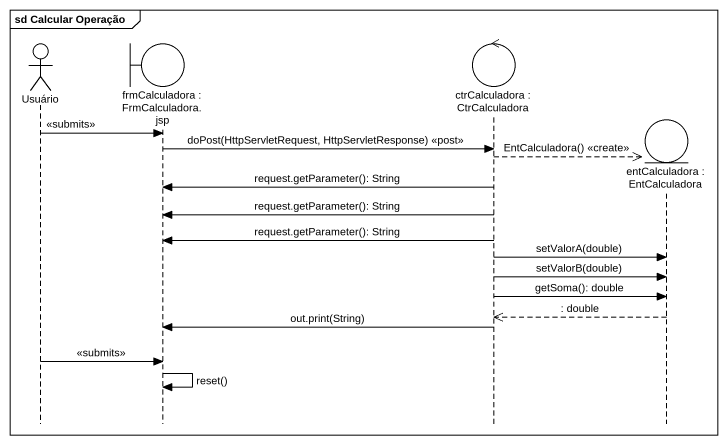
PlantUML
@startuml
mainframe sd Calcular Operação
hide footbox
actor Usuário
boundary "frmCalculadora : FrmCalculadora.jsp" as frmCalculadora
control "ctrCalculadora : CtrCalculadora" as ctrCalculadora
entity "entCalculadora : EntCalculadora" as entCalculadora

Usuário -> frmCalculadora : <<submits>>
frmCalculadora -> ctrCalculadora : doPost(HttpServletRequest, HttpServletResponse) <<post>>
ctrCalculadora -->> entCalculadora ** : EntCalculadora() <<create>>
ctrCalculadora -> frmCalculadora : request.getParameter(): String
ctrCalculadora -> frmCalculadora : request.getParameter(): String
ctrCalculadora -> frmCalculadora : request.getParameter(): String
ctrCalculadora -> entCalculadora : setValorA(double)
ctrCalculadora -> entCalculadora : setValorB(double)
ctrCalculadora -> entCalculadora : getSoma(): double
entCalculadora -->> ctrCalculadora : : double
ctrCalculadora -> frmCalculadora : out.print(String)
Usuário -> frmCalculadora : <<submits>>
frmCalculadora -> frmCalculadora : reset()
@enduml
